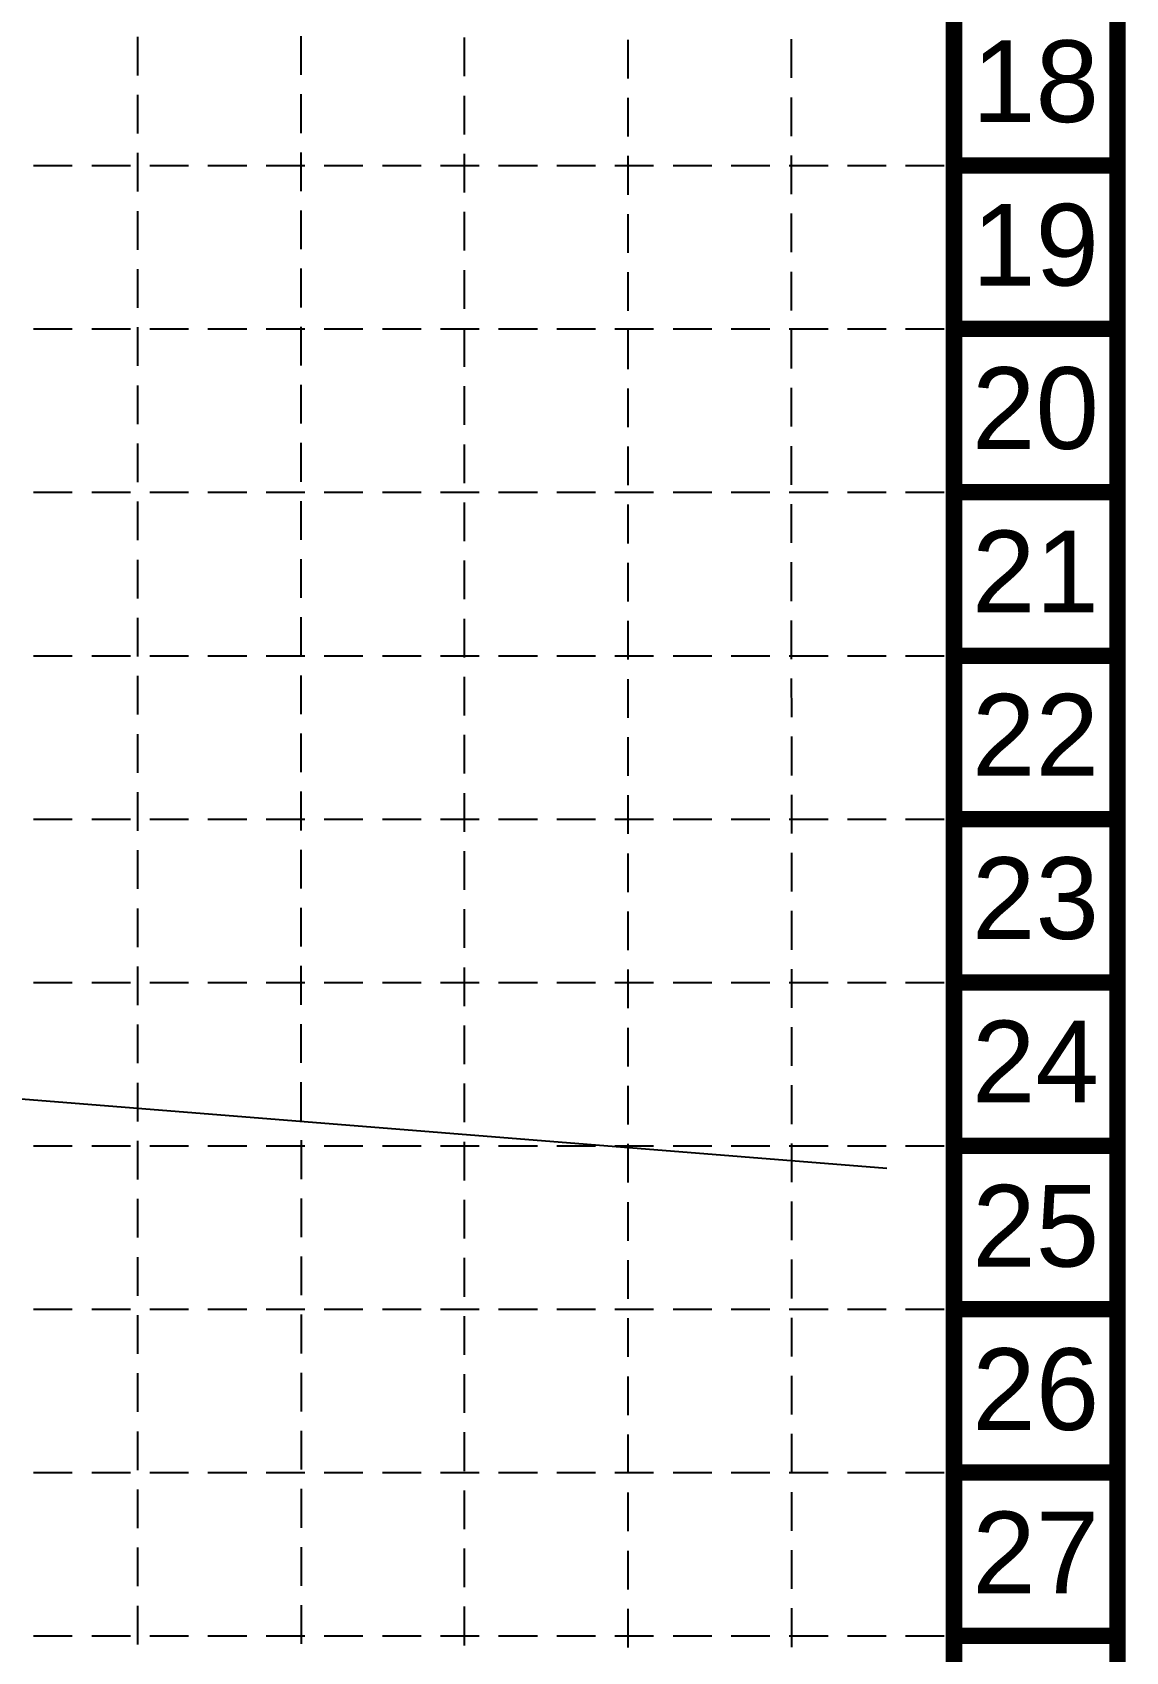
# Model space of a CAD drawing. Header units: feet. Extents: x 4829 to 5337, y 4560 to 5371.
# Drawn here: x 5252.1 to 5336.7, y 5014.9 to 5140.3 of the extents above; entities that cross this region are included whole.
import ezdxf
from ezdxf.enums import TextEntityAlignment as Align

# ---------------------------------------------------------------- set-up
doc = ezdxf.new("R2010")
doc.units = ezdxf.units.FT
doc.header["$LTSCALE"] = 20
doc.header["$MEASUREMENT"] = 0
doc.linetypes.add('HIDDEN', pattern=[0.375, 0.25, -0.125])
for name, color, linetype in [('BASE', 7, 'CONTINUOUS'), ('GRID', 254, 'HIDDEN'), ('Prop.Base$0$INFO', 7, 'CONTINUOUS')]:
    doc.layers.add(name, color=color, linetype=linetype)
doc.styles.get("Standard").update_dxf_attribs({"font": 'ARIAL.TTF'})

msp = doc.modelspace()

# ---------------------------------------------------------------- linework, layer by layer
at = {"layer": 'BASE', "const_width": 1.27}
for points in [[(5336.05, 4560.67), (5336.05, 5370.35), (4830, 5370.35), (4830, 4560.67)], [(5323.4, 4573.32), (5323.4, 5357.7), (4842.65, 5357.7), (4842.65, 4573.32)]]:
    msp.add_lwpolyline(points, close=True, dxfattribs=at)
for points in [[(5336.05, 5129.98), (5323.4, 5129.98)], [(5336.05, 5117.33), (5323.4, 5117.33)], [(5336.05, 5104.68), (5323.4, 5104.68)], [(5336.05, 5092.02), (5323.4, 5092.02)], [(5336.05, 5079.37), (5323.4, 5079.37)], [(5336.05, 5066.72), (5323.4, 5066.72)], [(5336.05, 5054.07), (5323.4, 5054.07)], [(5336.05, 5041.42), (5323.4, 5041.42)], [(5336.05, 5028.77), (5323.4, 5028.77)], [(5336.05, 5016.12), (5323.4, 5016.12)]]:
    msp.add_lwpolyline(points, dxfattribs=at)
at = {"layer": 'GRID', "color": 8, "linetype": 'HIDDEN', "ltscale": 0.6}
for p, q in [((5260.24, 4623.96), (5260.2, 5357.98)), ((5272.92, 4624), (5272.85, 5357.98)), ((5285.54, 4623.89), (5285.5, 5357.98)), ((5298.22, 4623.72), (5298.16, 5357.98)), ((5310.88, 4623.76), (5310.81, 5357.98)), ((4842.65, 5129.98), (5323.4, 5129.98)), ((4842.65, 5117.33), (5323.4, 5117.33)), ((4842.65, 5104.68), (5323.4, 5104.68)), ((4842.65, 5092.02), (5323.4, 5092.02)), ((4842.65, 5079.37), (5323.4, 5079.37)), ((4842.65, 5066.72), (5323.4, 5066.72)), ((4842.65, 5054.07), (5323.4, 5054.07)), ((4842.65, 5041.42), (5323.4, 5041.42)), ((4842.65, 5028.77), (5323.4, 5028.77)), ((4842.65, 5016.12), (5323.4, 5016.12))]:
    msp.add_line(p, q, dxfattribs=at)
at = {"layer": 'Prop.Base$0$INFO'}
msp.add_line((4949.17, 5081.97), (5318.2, 5052.33), dxfattribs=at)

# ---------------------------------------------------------------- texts
at = {"layer": 'BASE'}
for s, p in [('18', (5329.71, 5136.51)), ('19', (5329.71, 5123.85)), ('20', (5329.71, 5111.2)), ('21', (5329.71, 5098.55)), ('22', (5329.71, 5085.9)), ('23', (5329.71, 5073.25)), ('24', (5329.71, 5060.6)), ('25', (5329.73, 5047.88)), ('26', (5329.73, 5035.23)), ('27', (5329.73, 5022.58))]:
    msp.add_text(s, height=6.326, dxfattribs=at).set_placement(p, align=Align.MIDDLE_CENTER)

doc.saveas('drawing.dxf')
